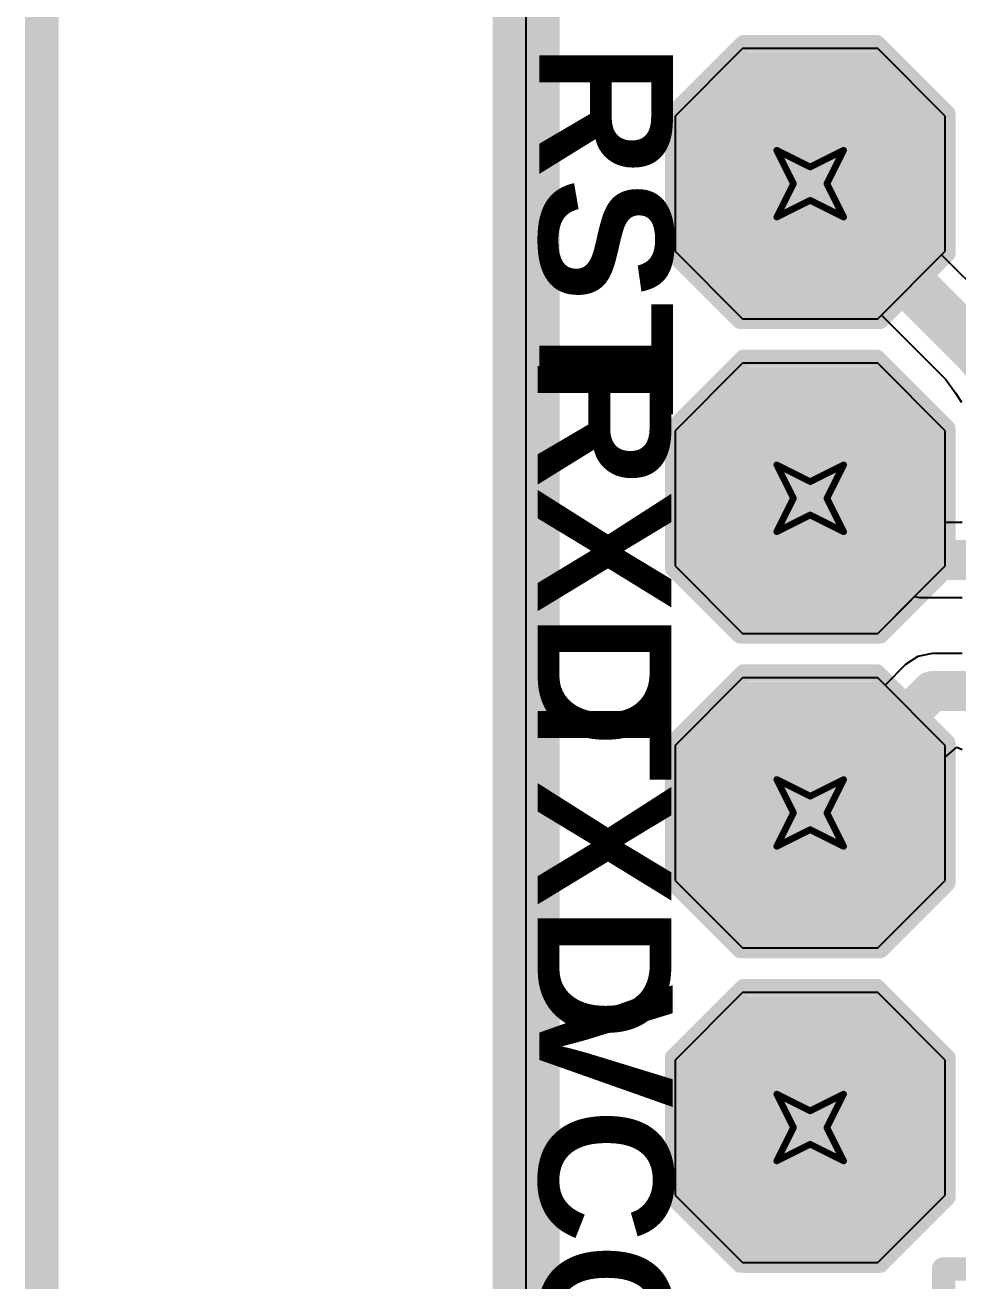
# Model space of a CAD drawing. Header units: inches. Extents: x -4 to 389, y 0 to 108.
# Drawn here: x -3.81 to 3.28, y 37.06 to 46.61 of the extents above; entities that cross this region are included whole.
import ezdxf

# ---------------------------------------------------------------- set-up
doc = ezdxf.new("R2010")
doc.units = ezdxf.units.IN
for name, color, linetype in [('Board Outline', 76, 'Continuous'), ('Bottom Layer', 5, 'Continuous'), ('Bottom Overlay', 54, 'Continuous'), ('Bottom Solder', 6, 'Continuous'), ('Dimension', 6, 'Continuous'), ('Drill Drawing', 1, 'Continuous'), ('Multi-Layer', 9, 'Continuous'), ('Pad Holes', 156, 'Continuous'), ('Signal_1', 16, 'Continuous'), ('Signal_2', 76, 'Continuous'), ('Top Layer', 1, 'Continuous'), ('Top Overlay', 2, 'Continuous'), ('Top Solder', 216, 'Continuous')]:
    doc.layers.add(name, color=color, linetype=linetype)
doc.styles.add('Arial_Bold', font='', dxfattribs={"height": 0.2})
doc.styles.get('Arial_Bold').set_extended_font_data('Arial', bold=True)

msp = doc.modelspace()

# ---------------------------------------------------------------- hatches: boundary and pattern name
at = {"layer": 'Bottom Layer'}
for points in [[(2.608999735, 46.30067067), (1.709000265, 46.30067067), (1.25900053, 45.850670935), (1.25900053, 44.950671465), (1.709000265, 44.50067173), (2.608999735, 44.50067173), (3.05899947, 44.950671465), (3.05899947, 45.850670935)], [(2.608999735, 43.90788907), (1.709000265, 43.90788907), (1.25900053, 43.457889335), (1.25900053, 42.557889865), (1.709000265, 42.10789013), (2.608999735, 42.10789013), (3.05899947, 42.557889865), (3.05899947, 43.457889335)], [(2.608999735, 41.51510747), (1.709000265, 41.51510747), (1.25900053, 41.065107735), (1.25900053, 40.16510826499999), (1.709000265, 39.71510852999999), (2.608999735, 39.71510852999999), (3.05899947, 40.16510826499999), (3.05899947, 41.065107735)], [(2.608999735, 39.12232587), (1.709000265, 39.12232587), (1.25900053, 38.672326135), (1.25900053, 37.77232666499999), (1.709000265, 37.32232693), (2.608999735, 37.32232693), (3.05899947, 37.77232666499999), (3.05899947, 38.672326135)]]:
    msp.add_hatch(color=5, dxfattribs=at).paths.add_polyline_path(points)
at = {"layer": 'Bottom Solder'}
for points in [[(2.659799735, 46.40227067), (1.658200265, 46.40227067), (1.15740053, 45.901470935), (1.15740053, 44.899871465), (1.658200265, 44.39907173), (2.659799735, 44.39907173), (3.16059947, 44.899871465), (3.16059947, 45.901470935)], [(2.659799735, 44.00948907), (1.658200265, 44.00948907), (1.15740053, 43.508689335), (1.15740053, 42.507089865), (1.658200265, 42.00629013), (2.659799735, 42.00629013), (3.16059947, 42.507089865), (3.16059947, 43.508689335)], [(2.659799735, 41.61670747), (1.658200265, 41.61670747), (1.15740053, 41.115907735), (1.15740053, 40.114308265), (1.658200265, 39.61350853), (2.659799735, 39.61350853), (3.16059947, 40.114308265), (3.16059947, 41.115907735)], [(2.659799735, 39.22392587), (1.658200265, 39.22392587), (1.15740053, 38.72312613499999), (1.15740053, 37.721526665), (1.658200265, 37.22072693), (2.659799735, 37.22072693), (3.16059947, 37.721526665), (3.16059947, 38.72312613499999)]]:
    msp.add_hatch(color=6, dxfattribs=at).paths.add_polyline_path(points)
at = {"layer": 'Multi-Layer'}
for points in [[(2.608999735, 46.30067067), (1.709000265, 46.30067067), (1.25900053, 45.850670935), (1.25900053, 44.950671465), (1.709000265, 44.50067173), (2.608999735, 44.50067173), (3.05899947, 44.950671465), (3.05899947, 45.850670935)], [(2.608999735, 43.90788907), (1.709000265, 43.90788907), (1.25900053, 43.457889335), (1.25900053, 42.557889865), (1.709000265, 42.10789013), (2.608999735, 42.10789013), (3.05899947, 42.557889865), (3.05899947, 43.457889335)], [(2.608999735, 41.51510747), (1.709000265, 41.51510747), (1.25900053, 41.065107735), (1.25900053, 40.16510826499999), (1.709000265, 39.71510852999999), (2.608999735, 39.71510852999999), (3.05899947, 40.16510826499999), (3.05899947, 41.065107735)], [(2.608999735, 39.12232587), (1.709000265, 39.12232587), (1.25900053, 38.672326135), (1.25900053, 37.77232666499999), (1.709000265, 37.32232693), (2.608999735, 37.32232693), (3.05899947, 37.77232666499999), (3.05899947, 38.672326135)]]:
    msp.add_hatch(color=9, dxfattribs=at).paths.add_polyline_path(points)
at = {"layer": 'Pad Holes'}
h = msp.add_hatch(color=7, dxfattribs=at)
edge = h.paths.add_edge_path()
edge.add_arc((2.159, 45.4006712), 0.4599990799999999, 0, 360)
h = msp.add_hatch(color=7, dxfattribs=at)
edge = h.paths.add_edge_path()
edge.add_arc((2.159, 43.0078896), 0.4599990799999999, 0, 360)
h = msp.add_hatch(color=7, dxfattribs=at)
edge = h.paths.add_edge_path()
edge.add_arc((2.159, 40.615108), 0.4599990799999999, 0, 360)
h = msp.add_hatch(color=7, dxfattribs=at)
edge = h.paths.add_edge_path()
edge.add_arc((2.159, 38.22232639999999), 0.4599990799999999, 0, 360)
at = {"layer": 'Signal_1'}
for points in [[(2.608999735, 46.30067067), (1.709000265, 46.30067067), (1.25900053, 45.850670935), (1.25900053, 44.950671465), (1.709000265, 44.50067173), (2.608999735, 44.50067173), (3.05899947, 44.950671465), (3.05899947, 45.850670935)], [(2.608999735, 43.90788907), (1.709000265, 43.90788907), (1.25900053, 43.457889335), (1.25900053, 42.557889865), (1.709000265, 42.10789013), (2.608999735, 42.10789013), (3.05899947, 42.557889865), (3.05899947, 43.457889335)], [(2.608999735, 41.51510747), (1.709000265, 41.51510747), (1.25900053, 41.065107735), (1.25900053, 40.16510826499999), (1.709000265, 39.71510852999999), (2.608999735, 39.71510852999999), (3.05899947, 40.16510826499999), (3.05899947, 41.065107735)], [(2.608999735, 39.12232587), (1.709000265, 39.12232587), (1.25900053, 38.672326135), (1.25900053, 37.77232666499999), (1.709000265, 37.32232693), (2.608999735, 37.32232693), (3.05899947, 37.77232666499999), (3.05899947, 38.672326135)]]:
    msp.add_hatch(color=16, dxfattribs=at).paths.add_polyline_path(points)
at = {"layer": 'Signal_2'}
for points in [[(2.608999735, 46.30067067), (1.709000265, 46.30067067), (1.25900053, 45.850670935), (1.25900053, 44.950671465), (1.709000265, 44.50067173), (2.608999735, 44.50067173), (3.05899947, 44.950671465), (3.05899947, 45.850670935)], [(2.608999735, 43.90788907), (1.709000265, 43.90788907), (1.25900053, 43.457889335), (1.25900053, 42.557889865), (1.709000265, 42.10789013), (2.608999735, 42.10789013), (3.05899947, 42.557889865), (3.05899947, 43.457889335)], [(2.608999735, 41.51510747), (1.709000265, 41.51510747), (1.25900053, 41.065107735), (1.25900053, 40.16510826499999), (1.709000265, 39.71510852999999), (2.608999735, 39.71510852999999), (3.05899947, 40.16510826499999), (3.05899947, 41.065107735)], [(2.608999735, 39.12232587), (1.709000265, 39.12232587), (1.25900053, 38.672326135), (1.25900053, 37.77232666499999), (1.709000265, 37.32232693), (2.608999735, 37.32232693), (3.05899947, 37.77232666499999), (3.05899947, 38.672326135)]]:
    msp.add_hatch(color=76, dxfattribs=at).paths.add_polyline_path(points)
at = {"layer": 'Top Layer'}
for points in [[(2.608999735, 46.30067067), (1.709000265, 46.30067067), (1.25900053, 45.850670935), (1.25900053, 44.950671465), (1.709000265, 44.50067173), (2.608999735, 44.50067173), (3.05899947, 44.950671465), (3.05899947, 45.850670935)], [(2.608999735, 43.90788907), (1.709000265, 43.90788907), (1.25900053, 43.457889335), (1.25900053, 42.557889865), (1.709000265, 42.10789013), (2.608999735, 42.10789013), (3.05899947, 42.557889865), (3.05899947, 43.457889335)], [(2.608999735, 41.51510747), (1.709000265, 41.51510747), (1.25900053, 41.065107735), (1.25900053, 40.16510826499999), (1.709000265, 39.71510852999999), (2.608999735, 39.71510852999999), (3.05899947, 40.16510826499999), (3.05899947, 41.065107735)], [(2.608999735, 39.12232587), (1.709000265, 39.12232587), (1.25900053, 38.672326135), (1.25900053, 37.77232666499999), (1.709000265, 37.32232693), (2.608999735, 37.32232693), (3.05899947, 37.77232666499999), (3.05899947, 38.672326135)]]:
    msp.add_hatch(color=1, dxfattribs=at).paths.add_polyline_path(points)
at = {"layer": 'Top Solder'}
for points in [[(2.659799735, 46.40227067), (1.658200265, 46.40227067), (1.15740053, 45.901470935), (1.15740053, 44.899871465), (1.658200265, 44.39907173), (2.659799735, 44.39907173), (3.16059947, 44.899871465), (3.16059947, 45.901470935)], [(2.659799735, 44.00948907), (1.658200265, 44.00948907), (1.15740053, 43.508689335), (1.15740053, 42.507089865), (1.658200265, 42.00629013), (2.659799735, 42.00629013), (3.16059947, 42.507089865), (3.16059947, 43.508689335)], [(2.659799735, 41.61670747), (1.658200265, 41.61670747), (1.15740053, 41.115907735), (1.15740053, 40.114308265), (1.658200265, 39.61350853), (2.659799735, 39.61350853), (3.16059947, 40.114308265), (3.16059947, 41.115907735)], [(2.659799735, 39.22392587), (1.658200265, 39.22392587), (1.15740053, 38.72312613499999), (1.15740053, 37.721526665), (1.658200265, 37.22072693), (2.659799735, 37.22072693), (3.16059947, 37.721526665), (3.16059947, 38.72312613499999)]]:
    msp.add_hatch(color=216, dxfattribs=at).paths.add_polyline_path(points)

# ---------------------------------------------------------------- linework, layer by layer
at = {"layer": 'Board Outline'}
msp.add_lwpolyline([(-2.54e-06, 49.93640508, 0.508, 0.508, 0), (0, 0, 0.508, 0.508, 0)], format="xyseb", dxfattribs=at)
at = {"layer": 'Bottom Layer'}
for p, q in [((2.54e-06, 0), (-2.54e-06, 49.85251142)), ((1.6455009, 46.4276694), (1.1320018, 45.9141703)), ((2.6724991, 46.4276694), (1.6455009, 46.4276694)), ((3.185998199999999, 45.9141703), (2.6724991, 46.4276694)), ((1.1320018, 45.9141703), (1.1320018, 44.88717209999999)), ((3.185998199999999, 44.88717209999999), (3.185998199999999, 45.9141703)), ((1.1320018, 44.88717209999999), (1.6455009, 44.373673)), ((3.15815218, 44.85932862), (3.185998199999999, 44.88717209999999)), ((3.55927406, 44.45820673999999), (3.15815218, 44.85932862)), ((1.6455009, 44.373673), (2.6724991, 44.373673)), ((2.6724991, 44.373673), (2.70034258, 44.40151901999999)), ((2.70034258, 44.40151901999999), (3.10146192, 44.00039967999999)), ((1.6455009, 44.0348878), (1.1320018, 43.5213887)), ((2.6724991, 44.0348878), (1.6455009, 44.0348878)), ((3.185998199999999, 43.5213887), (2.6724991, 44.0348878)), ((3.10146192, 44.00039967999999), (3.19125854, 43.91059798)), ((3.19125854, 43.91059798), (3.26122538, 43.81256921999999)), ((3.26122538, 43.81256921999999), (3.3097216, 43.7399938)), ((1.1320018, 43.5213887), (1.1320018, 42.49439049999999)), ((3.185998199999999, 42.8235237), (3.185998199999999, 43.5213887)), ((3.31471524, 42.8235237), (3.185998199999999, 42.8235237)), ((1.1320018, 42.49439049999999), (1.6455009, 41.9808914)), ((2.6724991, 41.9808914), (2.95261284, 42.26100513999999)), ((2.95261284, 42.26100513999999), (2.98896278, 42.25377376)), ((2.98896278, 42.25377376), (2.98897548, 42.2537763)), ((2.98897548, 42.2537763), (3.31471524, 42.2537763)), ((1.6455009, 41.9808914), (2.6724991, 41.9808914)), ((2.88414968, 41.74312962), (2.72781268, 41.58679262)), ((2.884154759999999, 41.74313724), (2.88414968, 41.74312962)), ((2.9765752, 41.80488972), (2.884154759999999, 41.74313724)), ((3.085592, 41.82657624), (2.9765752, 41.80488972)), ((3.0856047, 41.8265737), (3.085592, 41.82657624)), ((3.31471524, 41.8265737), (3.0856047, 41.8265737)), ((1.6455009, 41.6421062), (1.1320018, 41.1286071)), ((2.6724991, 41.6421062), (1.6455009, 41.6421062)), ((2.72781268, 41.58679262), (2.6724991, 41.6421062)), ((1.1320018, 41.1286071), (1.1320018, 40.1016089)), ((3.185998199999999, 41.04008555999999), (3.27443338, 41.11422562)), ((3.27443338, 41.11422562), (3.31471778, 41.09719746)), ((3.185998199999999, 40.1016089), (3.185998199999999, 41.04008555999999)), ((1.1320018, 40.1016089), (1.6455009, 39.5881098)), ((2.6724991, 39.5881098), (3.185998199999999, 40.1016089)), ((1.6455009, 39.5881098), (2.6724991, 39.5881098)), ((1.6455009, 39.2493246), (1.1320018, 38.7358255)), ((2.6724991, 39.2493246), (1.6455009, 39.2493246)), ((3.185998199999999, 38.7358255), (2.6724991, 39.2493246)), ((1.1320018, 38.7358255), (1.1320018, 37.7088273)), ((3.185998199999999, 37.7088273), (3.185998199999999, 38.7358255)), ((1.1320018, 37.7088273), (1.6455009, 37.1953282)), ((2.6724991, 37.1953282), (3.185998199999999, 37.7088273)), ((1.6455009, 37.1953282), (2.6724991, 37.1953282))]:
    msp.add_line(p, q, dxfattribs=at)
for points in [[(2.159, 45.4006712, 0.3809999999999999, 0.3809999999999999, 0), (3.42017096, 44.13950024, 0.3809999999999999, 0.3809999999999999, 0)], [(3.42017096, 44.13949769999999, 0.3809999999999999, 0.3809999999999999, -0.198912367379658), (3.67031524, 43.5356, 0.3809999999999999, 0.3809999999999999, 0)], [(2.159, 43.0078896, 0.3048, 0.3048, 0), (2.51972318, 43.0078896, 0.3048, 0.3048, 0)], [(2.51972318, 43.0078896, 0.3048, 0.3048, 0), (2.98896278, 42.53865, 0.3048, 0.3048, 0)], [(2.98896278, 42.53865, 0.3048, 0.3048, 0), (3.67031524, 42.53865, 0.3048, 0.3048, 0)], [(2.159, 40.615108, 0.3048, 0.3048, 0), (3.085592, 41.5417, 0.3048, 0.3048, 0)], [(3.085592, 41.5417, 0.3048, 0.3048, 0), (3.67031524, 41.5417, 0.3048, 0.3048, 0)], [(2.159, 40.615108, 0.254, 0.254, 0), (2.15900254, 40.615108, 0.254, 0.254, 0)]]:
    msp.add_lwpolyline(points, format="xyseb", dxfattribs=at)
for points in [[(2.06375, 45.4006712, 0.1905, 0.1905, 1), (2.25425, 45.4006712, 0.1905, 0.1905, 1)], [(3.32492096, 44.13950024, 0.1905, 0.1905, 1), (3.51542096, 44.13950024, 0.1905, 0.1905, 1)], [(3.32492096, 44.13949769999999, 0.1905, 0.1905, 1), (3.51542096, 44.13949769999999, 0.1905, 0.1905, 1)], [(2.0828, 43.0078896, 0.1524, 0.1524, 1), (2.2352, 43.0078896, 0.1524, 0.1524, 1)], [(2.44352318, 43.0078896, 0.1524, 0.1524, 1), (2.59592318, 43.0078896, 0.1524, 0.1524, 1)], [(2.44352318, 43.0078896, 0.1524, 0.1524, 1), (2.59592318, 43.0078896, 0.1524, 0.1524, 1)], [(2.91276278, 42.53865, 0.1524, 0.1524, 1), (3.06516278, 42.53865, 0.1524, 0.1524, 1)], [(2.91276278, 42.53865, 0.1524, 0.1524, 1), (3.06516278, 42.53865, 0.1524, 0.1524, 1)], [(3.009392, 41.5417, 0.1524, 0.1524, 1), (3.161792, 41.5417, 0.1524, 0.1524, 1)], [(3.009392, 41.5417, 0.1524, 0.1524, 1), (3.161792, 41.5417, 0.1524, 0.1524, 1)], [(2.0828, 40.615108, 0.1524, 0.1524, 1), (2.2352, 40.615108, 0.1524, 0.1524, 1)], [(2.0955, 40.615108, 0.127, 0.127, 1), (2.2225, 40.615108, 0.127, 0.127, 1)], [(2.09550254, 40.615108, 0.127, 0.127, 1), (2.22250254, 40.615108, 0.127, 0.127, 1)]]:
    msp.add_lwpolyline(points, format="xyseb", close=True, dxfattribs=at)
at = {"layer": 'Bottom Overlay'}
for points in [[(3.17289942, 29.9466, 0.1778, 0.1778, 0), (3.17289942, 37.14741618, 0.1778, 0.1778, 0)], [(3.17289942, 37.14741618, 0.1778, 0.1778, 0), (5.1308, 37.14741618, 0.1778, 0.1778, 0)]]:
    msp.add_lwpolyline(points, format="xyseb", dxfattribs=at)
msp.add_lwpolyline([(3.128449419999999, 37.14741618, 0.08889999999999999, 0.08889999999999999, 1), (3.21734942, 37.14741618, 0.08889999999999999, 0.08889999999999999, 1)], format="xyseb", close=True, dxfattribs=at)
msp.add_lwpolyline([(3.128449419999999, 37.14741618, 0.08889999999999999, 0.08889999999999999, 1), (3.21734942, 37.14741618, 0.08889999999999999, 0.08889999999999999, 1)], format="xyseb", close=True, dxfattribs=at)
at = {"layer": 'Dimension'}
for points in [[(0, 0.508, 0.254, 0.254, 0), (0, 53.28919999999999, 0.254, 0.254, 0)], [(-3.682999999999999, 31.82398512, 0.254, 0.254, 0), (-3.682999999999999, 49.93640508, 0.254, 0.254, 0)]]:
    msp.add_lwpolyline(points, format="xyseb", dxfattribs=at)
at = {"layer": 'Drill Drawing'}
for points in [[(1.905, 45.6546712, 0.0508, 0.0508, 0), (2.159, 45.52767119999999, 0.0508, 0.0508, 0)], [(1.905, 45.6546712, 0.0508, 0.0508, 0), (2.032, 45.4006712, 0.0508, 0.0508, 0)], [(2.159, 45.52767119999999, 0.0508, 0.0508, 0), (2.413, 45.6546712, 0.0508, 0.0508, 0)], [(2.286, 45.4006712, 0.0508, 0.0508, 0), (2.413, 45.6546712, 0.0508, 0.0508, 0)], [(1.905, 45.1466712, 0.0508, 0.0508, 0), (2.032, 45.4006712, 0.0508, 0.0508, 0)], [(2.286, 45.4006712, 0.0508, 0.0508, 0), (2.413, 45.1466712, 0.0508, 0.0508, 0)], [(1.905, 45.1466712, 0.0508, 0.0508, 0), (2.159, 45.2736712, 0.0508, 0.0508, 0)], [(2.159, 45.2736712, 0.0508, 0.0508, 0), (2.413, 45.1466712, 0.0508, 0.0508, 0)], [(1.905, 43.2618896, 0.0508, 0.0508, 0), (2.159, 43.13488959999999, 0.0508, 0.0508, 0)], [(1.905, 43.2618896, 0.0508, 0.0508, 0), (2.032, 43.0078896, 0.0508, 0.0508, 0)], [(2.159, 43.13488959999999, 0.0508, 0.0508, 0), (2.413, 43.2618896, 0.0508, 0.0508, 0)], [(2.286, 43.0078896, 0.0508, 0.0508, 0), (2.413, 43.2618896, 0.0508, 0.0508, 0)], [(1.905, 42.7538896, 0.0508, 0.0508, 0), (2.032, 43.0078896, 0.0508, 0.0508, 0)], [(2.286, 43.0078896, 0.0508, 0.0508, 0), (2.413, 42.7538896, 0.0508, 0.0508, 0)], [(1.905, 42.7538896, 0.0508, 0.0508, 0), (2.159, 42.8808896, 0.0508, 0.0508, 0)], [(2.159, 42.8808896, 0.0508, 0.0508, 0), (2.413, 42.7538896, 0.0508, 0.0508, 0)], [(1.905, 40.869108, 0.0508, 0.0508, 0), (2.159, 40.74210799999999, 0.0508, 0.0508, 0)], [(1.905, 40.869108, 0.0508, 0.0508, 0), (2.032, 40.615108, 0.0508, 0.0508, 0)], [(2.159, 40.74210799999999, 0.0508, 0.0508, 0), (2.413, 40.869108, 0.0508, 0.0508, 0)], [(2.286, 40.615108, 0.0508, 0.0508, 0), (2.413, 40.869108, 0.0508, 0.0508, 0)], [(1.905, 40.361108, 0.0508, 0.0508, 0), (2.032, 40.615108, 0.0508, 0.0508, 0)], [(2.286, 40.615108, 0.0508, 0.0508, 0), (2.413, 40.361108, 0.0508, 0.0508, 0)], [(1.905, 40.361108, 0.0508, 0.0508, 0), (2.159, 40.488108, 0.0508, 0.0508, 0)], [(2.159, 40.488108, 0.0508, 0.0508, 0), (2.413, 40.361108, 0.0508, 0.0508, 0)], [(1.905, 38.4763264, 0.0508, 0.0508, 0), (2.159, 38.3493264, 0.0508, 0.0508, 0)], [(1.905, 38.4763264, 0.0508, 0.0508, 0), (2.032, 38.22232639999999, 0.0508, 0.0508, 0)], [(2.159, 38.3493264, 0.0508, 0.0508, 0), (2.413, 38.4763264, 0.0508, 0.0508, 0)], [(2.286, 38.22232639999999, 0.0508, 0.0508, 0), (2.413, 38.4763264, 0.0508, 0.0508, 0)], [(1.905, 37.9683264, 0.0508, 0.0508, 0), (2.032, 38.22232639999999, 0.0508, 0.0508, 0)], [(2.286, 38.22232639999999, 0.0508, 0.0508, 0), (2.413, 37.9683264, 0.0508, 0.0508, 0)], [(1.905, 37.9683264, 0.0508, 0.0508, 0), (2.159, 38.0953264, 0.0508, 0.0508, 0)], [(2.159, 38.0953264, 0.0508, 0.0508, 0), (2.413, 37.9683264, 0.0508, 0.0508, 0)]]:
    msp.add_lwpolyline(points, format="xyseb", dxfattribs=at)
for points in [[(1.8923, 45.6546712, 0.0254, 0.0254, 1), (1.9177, 45.6546712, 0.0254, 0.0254, 1)], [(1.8923, 45.6546712, 0.0254, 0.0254, 1), (1.9177, 45.6546712, 0.0254, 0.0254, 1)], [(2.4003, 45.6546712, 0.0254, 0.0254, 1), (2.4257, 45.6546712, 0.0254, 0.0254, 1)], [(2.4003, 45.6546712, 0.0254, 0.0254, 1), (2.4257, 45.6546712, 0.0254, 0.0254, 1)], [(2.1463, 45.52767119999999, 0.0254, 0.0254, 1), (2.1717, 45.52767119999999, 0.0254, 0.0254, 1)], [(2.1463, 45.52767119999999, 0.0254, 0.0254, 1), (2.1717, 45.52767119999999, 0.0254, 0.0254, 1)], [(2.0193, 45.4006712, 0.0254, 0.0254, 1), (2.0447, 45.4006712, 0.0254, 0.0254, 1)], [(2.0193, 45.4006712, 0.0254, 0.0254, 1), (2.0447, 45.4006712, 0.0254, 0.0254, 1)], [(2.2733, 45.4006712, 0.0254, 0.0254, 1), (2.2987, 45.4006712, 0.0254, 0.0254, 1)], [(2.2733, 45.4006712, 0.0254, 0.0254, 1), (2.2987, 45.4006712, 0.0254, 0.0254, 1)], [(2.1463, 45.2736712, 0.0254, 0.0254, 1), (2.1717, 45.2736712, 0.0254, 0.0254, 1)], [(2.1463, 45.2736712, 0.0254, 0.0254, 1), (2.1717, 45.2736712, 0.0254, 0.0254, 1)], [(1.8923, 45.1466712, 0.0254, 0.0254, 1), (1.9177, 45.1466712, 0.0254, 0.0254, 1)], [(1.8923, 45.1466712, 0.0254, 0.0254, 1), (1.9177, 45.1466712, 0.0254, 0.0254, 1)], [(2.4003, 45.1466712, 0.0254, 0.0254, 1), (2.4257, 45.1466712, 0.0254, 0.0254, 1)], [(2.4003, 45.1466712, 0.0254, 0.0254, 1), (2.4257, 45.1466712, 0.0254, 0.0254, 1)], [(1.8923, 43.2618896, 0.0254, 0.0254, 1), (1.9177, 43.2618896, 0.0254, 0.0254, 1)], [(1.8923, 43.2618896, 0.0254, 0.0254, 1), (1.9177, 43.2618896, 0.0254, 0.0254, 1)], [(2.4003, 43.2618896, 0.0254, 0.0254, 1), (2.4257, 43.2618896, 0.0254, 0.0254, 1)], [(2.4003, 43.2618896, 0.0254, 0.0254, 1), (2.4257, 43.2618896, 0.0254, 0.0254, 1)], [(2.1463, 43.13488959999999, 0.0254, 0.0254, 1), (2.1717, 43.13488959999999, 0.0254, 0.0254, 1)], [(2.1463, 43.13488959999999, 0.0254, 0.0254, 1), (2.1717, 43.13488959999999, 0.0254, 0.0254, 1)], [(2.0193, 43.0078896, 0.0254, 0.0254, 1), (2.0447, 43.0078896, 0.0254, 0.0254, 1)], [(2.0193, 43.0078896, 0.0254, 0.0254, 1), (2.0447, 43.0078896, 0.0254, 0.0254, 1)], [(2.2733, 43.0078896, 0.0254, 0.0254, 1), (2.2987, 43.0078896, 0.0254, 0.0254, 1)], [(2.2733, 43.0078896, 0.0254, 0.0254, 1), (2.2987, 43.0078896, 0.0254, 0.0254, 1)], [(2.1463, 42.8808896, 0.0254, 0.0254, 1), (2.1717, 42.8808896, 0.0254, 0.0254, 1)], [(2.1463, 42.8808896, 0.0254, 0.0254, 1), (2.1717, 42.8808896, 0.0254, 0.0254, 1)], [(1.8923, 42.7538896, 0.0254, 0.0254, 1), (1.9177, 42.7538896, 0.0254, 0.0254, 1)], [(1.8923, 42.7538896, 0.0254, 0.0254, 1), (1.9177, 42.7538896, 0.0254, 0.0254, 1)], [(2.4003, 42.7538896, 0.0254, 0.0254, 1), (2.4257, 42.7538896, 0.0254, 0.0254, 1)], [(2.4003, 42.7538896, 0.0254, 0.0254, 1), (2.4257, 42.7538896, 0.0254, 0.0254, 1)], [(1.8923, 40.869108, 0.0254, 0.0254, 1), (1.9177, 40.869108, 0.0254, 0.0254, 1)], [(1.8923, 40.869108, 0.0254, 0.0254, 1), (1.9177, 40.869108, 0.0254, 0.0254, 1)], [(2.4003, 40.869108, 0.0254, 0.0254, 1), (2.4257, 40.869108, 0.0254, 0.0254, 1)], [(2.4003, 40.869108, 0.0254, 0.0254, 1), (2.4257, 40.869108, 0.0254, 0.0254, 1)], [(2.1463, 40.74210799999999, 0.0254, 0.0254, 1), (2.1717, 40.74210799999999, 0.0254, 0.0254, 1)], [(2.1463, 40.74210799999999, 0.0254, 0.0254, 1), (2.1717, 40.74210799999999, 0.0254, 0.0254, 1)], [(2.0193, 40.615108, 0.0254, 0.0254, 1), (2.0447, 40.615108, 0.0254, 0.0254, 1)], [(2.0193, 40.615108, 0.0254, 0.0254, 1), (2.0447, 40.615108, 0.0254, 0.0254, 1)], [(2.2733, 40.615108, 0.0254, 0.0254, 1), (2.2987, 40.615108, 0.0254, 0.0254, 1)], [(2.2733, 40.615108, 0.0254, 0.0254, 1), (2.2987, 40.615108, 0.0254, 0.0254, 1)], [(2.1463, 40.488108, 0.0254, 0.0254, 1), (2.1717, 40.488108, 0.0254, 0.0254, 1)], [(2.1463, 40.488108, 0.0254, 0.0254, 1), (2.1717, 40.488108, 0.0254, 0.0254, 1)], [(1.8923, 40.361108, 0.0254, 0.0254, 1), (1.9177, 40.361108, 0.0254, 0.0254, 1)], [(1.8923, 40.361108, 0.0254, 0.0254, 1), (1.9177, 40.361108, 0.0254, 0.0254, 1)], [(2.4003, 40.361108, 0.0254, 0.0254, 1), (2.4257, 40.361108, 0.0254, 0.0254, 1)], [(2.4003, 40.361108, 0.0254, 0.0254, 1), (2.4257, 40.361108, 0.0254, 0.0254, 1)], [(1.8923, 38.4763264, 0.0254, 0.0254, 1), (1.9177, 38.4763264, 0.0254, 0.0254, 1)], [(1.8923, 38.4763264, 0.0254, 0.0254, 1), (1.9177, 38.4763264, 0.0254, 0.0254, 1)], [(2.4003, 38.4763264, 0.0254, 0.0254, 1), (2.4257, 38.4763264, 0.0254, 0.0254, 1)], [(2.4003, 38.4763264, 0.0254, 0.0254, 1), (2.4257, 38.4763264, 0.0254, 0.0254, 1)], [(2.1463, 38.3493264, 0.0254, 0.0254, 1), (2.1717, 38.3493264, 0.0254, 0.0254, 1)], [(2.1463, 38.3493264, 0.0254, 0.0254, 1), (2.1717, 38.3493264, 0.0254, 0.0254, 1)], [(2.0193, 38.22232639999999, 0.0254, 0.0254, 1), (2.0447, 38.22232639999999, 0.0254, 0.0254, 1)], [(2.0193, 38.22232639999999, 0.0254, 0.0254, 1), (2.0447, 38.22232639999999, 0.0254, 0.0254, 1)], [(2.2733, 38.22232639999999, 0.0254, 0.0254, 1), (2.2987, 38.22232639999999, 0.0254, 0.0254, 1)], [(2.2733, 38.22232639999999, 0.0254, 0.0254, 1), (2.2987, 38.22232639999999, 0.0254, 0.0254, 1)], [(2.1463, 38.0953264, 0.0254, 0.0254, 1), (2.1717, 38.0953264, 0.0254, 0.0254, 1)], [(2.1463, 38.0953264, 0.0254, 0.0254, 1), (2.1717, 38.0953264, 0.0254, 0.0254, 1)], [(1.8923, 37.9683264, 0.0254, 0.0254, 1), (1.9177, 37.9683264, 0.0254, 0.0254, 1)], [(1.8923, 37.9683264, 0.0254, 0.0254, 1), (1.9177, 37.9683264, 0.0254, 0.0254, 1)], [(2.4003, 37.9683264, 0.0254, 0.0254, 1), (2.4257, 37.9683264, 0.0254, 0.0254, 1)], [(2.4003, 37.9683264, 0.0254, 0.0254, 1), (2.4257, 37.9683264, 0.0254, 0.0254, 1)]]:
    msp.add_lwpolyline(points, format="xyseb", close=True, dxfattribs=at)
at = {"layer": 'Signal_1'}
for p, q in [((2.54e-06, 0), (-2.54e-06, 49.85251142)), ((1.6455009, 46.4276694), (1.1320018, 45.9141703)), ((2.6724991, 46.4276694), (1.6455009, 46.4276694)), ((3.185998199999999, 45.9141703), (2.6724991, 46.4276694)), ((1.1320018, 45.9141703), (1.1320018, 44.88717209999999)), ((3.185998199999999, 44.88717209999999), (3.185998199999999, 45.9141703)), ((1.1320018, 44.88717209999999), (1.6455009, 44.373673)), ((2.6724991, 44.373673), (3.185998199999999, 44.88717209999999)), ((1.6455009, 44.373673), (2.6724991, 44.373673)), ((1.6455009, 44.0348878), (1.1320018, 43.5213887)), ((2.6724991, 44.0348878), (1.6455009, 44.0348878)), ((3.185998199999999, 43.5213887), (2.6724991, 44.0348878)), ((1.1320018, 43.5213887), (1.1320018, 42.49439049999999)), ((3.185998199999999, 42.49439049999999), (3.185998199999999, 43.5213887)), ((1.1320018, 42.49439049999999), (1.6455009, 41.9808914)), ((2.6724991, 41.9808914), (3.185998199999999, 42.49439049999999)), ((1.6455009, 41.9808914), (2.6724991, 41.9808914)), ((1.6455009, 41.6421062), (1.1320018, 41.1286071)), ((2.6724991, 41.6421062), (1.6455009, 41.6421062)), ((3.185998199999999, 41.1286071), (2.6724991, 41.6421062)), ((1.1320018, 41.1286071), (1.1320018, 40.1016089)), ((3.185998199999999, 40.1016089), (3.185998199999999, 41.1286071)), ((1.1320018, 40.1016089), (1.6455009, 39.5881098)), ((2.6724991, 39.5881098), (3.185998199999999, 40.1016089)), ((1.6455009, 39.5881098), (2.6724991, 39.5881098))]:
    msp.add_line(p, q, dxfattribs=at)
at = {"layer": 'Signal_2'}
for p, q in [((2.54e-06, 0), (-2.54e-06, 49.85251142)), ((1.6455009, 46.4276694), (1.1320018, 45.9141703)), ((2.6724991, 46.4276694), (1.6455009, 46.4276694)), ((3.185998199999999, 45.9141703), (2.6724991, 46.4276694)), ((1.1320018, 45.9141703), (1.1320018, 44.88717209999999)), ((3.185998199999999, 44.88717209999999), (3.185998199999999, 45.9141703)), ((1.1320018, 44.88717209999999), (1.6455009, 44.373673)), ((2.6724991, 44.373673), (3.185998199999999, 44.88717209999999)), ((1.6455009, 44.373673), (2.6724991, 44.373673)), ((1.6455009, 44.0348878), (1.1320018, 43.5213887)), ((2.6724991, 44.0348878), (1.6455009, 44.0348878)), ((3.185998199999999, 43.5213887), (2.6724991, 44.0348878)), ((1.1320018, 43.5213887), (1.1320018, 42.49439049999999)), ((3.185998199999999, 42.49439049999999), (3.185998199999999, 43.5213887)), ((1.1320018, 42.49439049999999), (1.6455009, 41.9808914)), ((2.6724991, 41.9808914), (3.185998199999999, 42.49439049999999)), ((1.6455009, 41.9808914), (2.6724991, 41.9808914)), ((1.6455009, 41.6421062), (1.1320018, 41.1286071)), ((2.6724991, 41.6421062), (1.6455009, 41.6421062)), ((3.185998199999999, 41.1286071), (2.6724991, 41.6421062)), ((1.1320018, 41.1286071), (1.1320018, 40.1016089)), ((3.185998199999999, 40.1016089), (3.185998199999999, 41.1286071)), ((1.1320018, 40.1016089), (1.6455009, 39.5881098)), ((2.6724991, 39.5881098), (3.185998199999999, 40.1016089)), ((1.6455009, 39.5881098), (2.6724991, 39.5881098))]:
    msp.add_line(p, q, dxfattribs=at)
at = {"layer": 'Top Layer'}
for p, q in [((2.54e-06, 0), (-2.54e-06, 49.85251142)), ((1.6455009, 46.4276694), (1.1320018, 45.9141703)), ((2.6724991, 46.4276694), (1.6455009, 46.4276694)), ((3.185998199999999, 45.9141703), (2.6724991, 46.4276694)), ((1.1320018, 45.9141703), (1.1320018, 44.88717209999999)), ((3.185998199999999, 44.88717209999999), (3.185998199999999, 45.9141703)), ((1.1320018, 44.88717209999999), (1.6455009, 44.373673)), ((2.6724991, 44.373673), (3.185998199999999, 44.88717209999999)), ((1.6455009, 44.373673), (2.6724991, 44.373673)), ((1.6455009, 44.0348878), (1.1320018, 43.5213887)), ((2.6724991, 44.0348878), (1.6455009, 44.0348878)), ((3.185998199999999, 43.5213887), (2.6724991, 44.0348878)), ((1.1320018, 43.5213887), (1.1320018, 42.49439049999999)), ((3.185998199999999, 42.49439049999999), (3.185998199999999, 43.5213887)), ((1.1320018, 42.49439049999999), (1.6455009, 41.9808914)), ((2.6724991, 41.9808914), (3.185998199999999, 42.49439049999999)), ((1.6455009, 41.9808914), (2.6724991, 41.9808914)), ((1.6455009, 41.6421062), (1.1320018, 41.1286071)), ((2.6724991, 41.6421062), (1.6455009, 41.6421062)), ((3.185998199999999, 41.1286071), (2.6724991, 41.6421062)), ((1.1320018, 41.1286071), (1.1320018, 40.1016089)), ((3.185998199999999, 40.1016089), (3.185998199999999, 41.1286071)), ((1.1320018, 40.1016089), (1.6455009, 39.5881098)), ((2.6724991, 39.5881098), (3.185998199999999, 40.1016089)), ((1.6455009, 39.5881098), (2.6724991, 39.5881098)), ((1.6455009, 39.2493246), (1.1320018, 38.7358255)), ((2.6724991, 39.2493246), (1.6455009, 39.2493246)), ((3.185998199999999, 38.7358255), (2.6724991, 39.2493246)), ((1.1320018, 38.7358255), (1.1320018, 37.7088273)), ((3.185998199999999, 37.7088273), (3.185998199999999, 38.7358255)), ((1.1320018, 37.7088273), (1.6455009, 37.1953282)), ((2.6724991, 37.1953282), (3.185998199999999, 37.7088273)), ((1.6455009, 37.1953282), (2.6724991, 37.1953282))]:
    msp.add_line(p, q, dxfattribs=at)
at = {"layer": 'Top Overlay'}
for points in [[(1.1176, 45.9340712, 0.127, 0.127, 0), (1.651, 46.4674712, 0.127, 0.127, 0)], [(1.651, 46.4674712, 0.127, 0.127, 0), (2.667, 46.4674712, 0.127, 0.127, 0)], [(2.667, 46.4674712, 0.127, 0.127, 0), (3.2004, 45.9340712, 0.127, 0.127, 0)], [(1.1176, 44.8672712, 0.127, 0.127, 0), (1.1176, 45.9340712, 0.127, 0.127, 0)], [(3.2004, 44.8672712, 0.127, 0.127, 0), (3.2004, 45.9340712, 0.127, 0.127, 0)], [(1.1176, 44.8672712, 0.127, 0.127, 0), (1.6256, 44.3592712, 0.127, 0.127, 0)], [(2.6924, 44.3592712, 0.127, 0.127, 0), (3.2004, 44.8672712, 0.127, 0.127, 0)], [(1.651, 44.3592712, 0.127, 0.127, 0), (2.6924, 44.3592712, 0.127, 0.127, 0)], [(1.1176, 43.5412896, 0.127, 0.127, 0), (1.651, 44.0746896, 0.127, 0.127, 0)], [(1.651, 44.0746896, 0.127, 0.127, 0), (2.667, 44.0746896, 0.127, 0.127, 0)], [(2.667, 44.0746896, 0.127, 0.127, 0), (3.2004, 43.5412896, 0.127, 0.127, 0)], [(1.1176, 42.4744896, 0.127, 0.127, 0), (1.1176, 43.5412896, 0.127, 0.127, 0)], [(3.2004, 42.4744896, 0.127, 0.127, 0), (3.2004, 43.5412896, 0.127, 0.127, 0)], [(1.1176, 42.4744896, 0.127, 0.127, 0), (1.6256, 41.9664896, 0.127, 0.127, 0)], [(2.6924, 41.9664896, 0.127, 0.127, 0), (3.2004, 42.4744896, 0.127, 0.127, 0)], [(1.651, 41.9664896, 0.127, 0.127, 0), (2.6924, 41.9664896, 0.127, 0.127, 0)], [(1.1176, 41.148508, 0.127, 0.127, 0), (1.651, 41.68190799999999, 0.127, 0.127, 0)], [(1.651, 41.68190799999999, 0.127, 0.127, 0), (2.667, 41.68190799999999, 0.127, 0.127, 0)], [(2.667, 41.68190799999999, 0.127, 0.127, 0), (3.2004, 41.148508, 0.127, 0.127, 0)], [(1.1176, 40.081708, 0.127, 0.127, 0), (1.1176, 41.148508, 0.127, 0.127, 0)], [(3.2004, 40.081708, 0.127, 0.127, 0), (3.2004, 41.148508, 0.127, 0.127, 0)], [(1.1176, 40.081708, 0.127, 0.127, 0), (1.6256, 39.573708, 0.127, 0.127, 0)], [(2.6924, 39.573708, 0.127, 0.127, 0), (3.2004, 40.081708, 0.127, 0.127, 0)], [(1.651, 39.573708, 0.127, 0.127, 0), (2.6924, 39.573708, 0.127, 0.127, 0)], [(1.1176, 38.7557264, 0.127, 0.127, 0), (1.651, 39.28912639999999, 0.127, 0.127, 0)], [(1.651, 39.28912639999999, 0.127, 0.127, 0), (2.667, 39.28912639999999, 0.127, 0.127, 0)], [(2.667, 39.28912639999999, 0.127, 0.127, 0), (3.2004, 38.7557264, 0.127, 0.127, 0)], [(1.1176, 37.6889264, 0.127, 0.127, 0), (1.1176, 38.7557264, 0.127, 0.127, 0)], [(3.2004, 37.6889264, 0.127, 0.127, 0), (3.2004, 38.7557264, 0.127, 0.127, 0)], [(1.1176, 37.6889264, 0.127, 0.127, 0), (1.6256, 37.1809264, 0.127, 0.127, 0)], [(2.6924, 37.1809264, 0.127, 0.127, 0), (3.2004, 37.6889264, 0.127, 0.127, 0)], [(1.651, 37.1809264, 0.127, 0.127, 0), (2.6924, 37.1809264, 0.127, 0.127, 0)]]:
    msp.add_lwpolyline(points, format="xyseb", dxfattribs=at)
for points in [[(1.61925, 46.4674712, 0.0635, 0.0635, 1), (1.68275, 46.4674712, 0.0635, 0.0635, 1)], [(1.61925, 46.4674712, 0.0635, 0.0635, 1), (1.68275, 46.4674712, 0.0635, 0.0635, 1)], [(2.63525, 46.4674712, 0.0635, 0.0635, 1), (2.69875, 46.4674712, 0.0635, 0.0635, 1)], [(2.63525, 46.4674712, 0.0635, 0.0635, 1), (2.69875, 46.4674712, 0.0635, 0.0635, 1)], [(1.08585, 45.9340712, 0.0635, 0.0635, 1), (1.14935, 45.9340712, 0.0635, 0.0635, 1)], [(1.08585, 45.9340712, 0.0635, 0.0635, 1), (1.14935, 45.9340712, 0.0635, 0.0635, 1)], [(3.16865, 45.9340712, 0.0635, 0.0635, 1), (3.23215, 45.9340712, 0.0635, 0.0635, 1)], [(3.16865, 45.9340712, 0.0635, 0.0635, 1), (3.23215, 45.9340712, 0.0635, 0.0635, 1)], [(1.08585, 44.8672712, 0.0635, 0.0635, 1), (1.14935, 44.8672712, 0.0635, 0.0635, 1)], [(1.08585, 44.8672712, 0.0635, 0.0635, 1), (1.14935, 44.8672712, 0.0635, 0.0635, 1)], [(3.16865, 44.8672712, 0.0635, 0.0635, 1), (3.23215, 44.8672712, 0.0635, 0.0635, 1)], [(3.16865, 44.8672712, 0.0635, 0.0635, 1), (3.23215, 44.8672712, 0.0635, 0.0635, 1)], [(1.59385, 44.3592712, 0.0635, 0.0635, 1), (1.65735, 44.3592712, 0.0635, 0.0635, 1)], [(1.61925, 44.3592712, 0.0635, 0.0635, 1), (1.68275, 44.3592712, 0.0635, 0.0635, 1)], [(2.66065, 44.3592712, 0.0635, 0.0635, 1), (2.72415, 44.3592712, 0.0635, 0.0635, 1)], [(2.66065, 44.3592712, 0.0635, 0.0635, 1), (2.72415, 44.3592712, 0.0635, 0.0635, 1)], [(1.61925, 44.0746896, 0.0635, 0.0635, 1), (1.68275, 44.0746896, 0.0635, 0.0635, 1)], [(1.61925, 44.0746896, 0.0635, 0.0635, 1), (1.68275, 44.0746896, 0.0635, 0.0635, 1)], [(2.63525, 44.0746896, 0.0635, 0.0635, 1), (2.69875, 44.0746896, 0.0635, 0.0635, 1)], [(2.63525, 44.0746896, 0.0635, 0.0635, 1), (2.69875, 44.0746896, 0.0635, 0.0635, 1)], [(1.08585, 43.5412896, 0.0635, 0.0635, 1), (1.14935, 43.5412896, 0.0635, 0.0635, 1)], [(1.08585, 43.5412896, 0.0635, 0.0635, 1), (1.14935, 43.5412896, 0.0635, 0.0635, 1)], [(3.16865, 43.5412896, 0.0635, 0.0635, 1), (3.23215, 43.5412896, 0.0635, 0.0635, 1)], [(3.16865, 43.5412896, 0.0635, 0.0635, 1), (3.23215, 43.5412896, 0.0635, 0.0635, 1)], [(1.08585, 42.4744896, 0.0635, 0.0635, 1), (1.14935, 42.4744896, 0.0635, 0.0635, 1)], [(1.08585, 42.4744896, 0.0635, 0.0635, 1), (1.14935, 42.4744896, 0.0635, 0.0635, 1)], [(3.16865, 42.4744896, 0.0635, 0.0635, 1), (3.23215, 42.4744896, 0.0635, 0.0635, 1)], [(3.16865, 42.4744896, 0.0635, 0.0635, 1), (3.23215, 42.4744896, 0.0635, 0.0635, 1)], [(1.59385, 41.9664896, 0.0635, 0.0635, 1), (1.65735, 41.9664896, 0.0635, 0.0635, 1)], [(1.61925, 41.9664896, 0.0635, 0.0635, 1), (1.68275, 41.9664896, 0.0635, 0.0635, 1)], [(2.66065, 41.9664896, 0.0635, 0.0635, 1), (2.72415, 41.9664896, 0.0635, 0.0635, 1)], [(2.66065, 41.9664896, 0.0635, 0.0635, 1), (2.72415, 41.9664896, 0.0635, 0.0635, 1)], [(1.61925, 41.68190799999999, 0.0635, 0.0635, 1), (1.68275, 41.68190799999999, 0.0635, 0.0635, 1)], [(1.61925, 41.68190799999999, 0.0635, 0.0635, 1), (1.68275, 41.68190799999999, 0.0635, 0.0635, 1)], [(2.63525, 41.68190799999999, 0.0635, 0.0635, 1), (2.69875, 41.68190799999999, 0.0635, 0.0635, 1)], [(2.63525, 41.68190799999999, 0.0635, 0.0635, 1), (2.69875, 41.68190799999999, 0.0635, 0.0635, 1)], [(1.08585, 41.148508, 0.0635, 0.0635, 1), (1.14935, 41.148508, 0.0635, 0.0635, 1)], [(1.08585, 41.148508, 0.0635, 0.0635, 1), (1.14935, 41.148508, 0.0635, 0.0635, 1)], [(3.16865, 41.148508, 0.0635, 0.0635, 1), (3.23215, 41.148508, 0.0635, 0.0635, 1)], [(3.16865, 41.148508, 0.0635, 0.0635, 1), (3.23215, 41.148508, 0.0635, 0.0635, 1)], [(1.08585, 40.081708, 0.0635, 0.0635, 1), (1.14935, 40.081708, 0.0635, 0.0635, 1)], [(1.08585, 40.081708, 0.0635, 0.0635, 1), (1.14935, 40.081708, 0.0635, 0.0635, 1)], [(3.16865, 40.081708, 0.0635, 0.0635, 1), (3.23215, 40.081708, 0.0635, 0.0635, 1)], [(3.16865, 40.081708, 0.0635, 0.0635, 1), (3.23215, 40.081708, 0.0635, 0.0635, 1)], [(1.59385, 39.573708, 0.0635, 0.0635, 1), (1.65735, 39.573708, 0.0635, 0.0635, 1)], [(1.61925, 39.573708, 0.0635, 0.0635, 1), (1.68275, 39.573708, 0.0635, 0.0635, 1)], [(2.66065, 39.573708, 0.0635, 0.0635, 1), (2.72415, 39.573708, 0.0635, 0.0635, 1)], [(2.66065, 39.573708, 0.0635, 0.0635, 1), (2.72415, 39.573708, 0.0635, 0.0635, 1)], [(1.61925, 39.28912639999999, 0.0635, 0.0635, 1), (1.68275, 39.28912639999999, 0.0635, 0.0635, 1)], [(1.61925, 39.28912639999999, 0.0635, 0.0635, 1), (1.68275, 39.28912639999999, 0.0635, 0.0635, 1)], [(2.63525, 39.28912639999999, 0.0635, 0.0635, 1), (2.69875, 39.28912639999999, 0.0635, 0.0635, 1)], [(2.63525, 39.28912639999999, 0.0635, 0.0635, 1), (2.69875, 39.28912639999999, 0.0635, 0.0635, 1)], [(1.08585, 38.7557264, 0.0635, 0.0635, 1), (1.14935, 38.7557264, 0.0635, 0.0635, 1)], [(1.08585, 38.7557264, 0.0635, 0.0635, 1), (1.14935, 38.7557264, 0.0635, 0.0635, 1)], [(3.16865, 38.7557264, 0.0635, 0.0635, 1), (3.23215, 38.7557264, 0.0635, 0.0635, 1)], [(3.16865, 38.7557264, 0.0635, 0.0635, 1), (3.23215, 38.7557264, 0.0635, 0.0635, 1)], [(1.08585, 37.6889264, 0.0635, 0.0635, 1), (1.14935, 37.6889264, 0.0635, 0.0635, 1)], [(1.08585, 37.6889264, 0.0635, 0.0635, 1), (1.14935, 37.6889264, 0.0635, 0.0635, 1)], [(3.16865, 37.6889264, 0.0635, 0.0635, 1), (3.23215, 37.6889264, 0.0635, 0.0635, 1)], [(3.16865, 37.6889264, 0.0635, 0.0635, 1), (3.23215, 37.6889264, 0.0635, 0.0635, 1)], [(1.59385, 37.1809264, 0.0635, 0.0635, 1), (1.65735, 37.1809264, 0.0635, 0.0635, 1)], [(1.61925, 37.1809264, 0.0635, 0.0635, 1), (1.68275, 37.1809264, 0.0635, 0.0635, 1)], [(2.66065, 37.1809264, 0.0635, 0.0635, 1), (2.72415, 37.1809264, 0.0635, 0.0635, 1)], [(2.66065, 37.1809264, 0.0635, 0.0635, 1), (2.72415, 37.1809264, 0.0635, 0.0635, 1)]]:
    msp.add_lwpolyline(points, format="xyseb", close=True, dxfattribs=at)

# ---------------------------------------------------------------- texts
at = {"layer": 'Top Overlay', "style": 'Arial_Bold'}
for s, p in [('RST', (0.09938257999999998, 46.47054968)), ('RXD', (0.08749538, 44.1085605)), ('TXD', (0.08750553999999999, 41.7207319)), ('VCC', (0.09840214, 39.3150217))]:
    msp.add_text(s, height=1.016, rotation=270, dxfattribs=at).set_placement(p)

doc.saveas('drawing.dxf')
